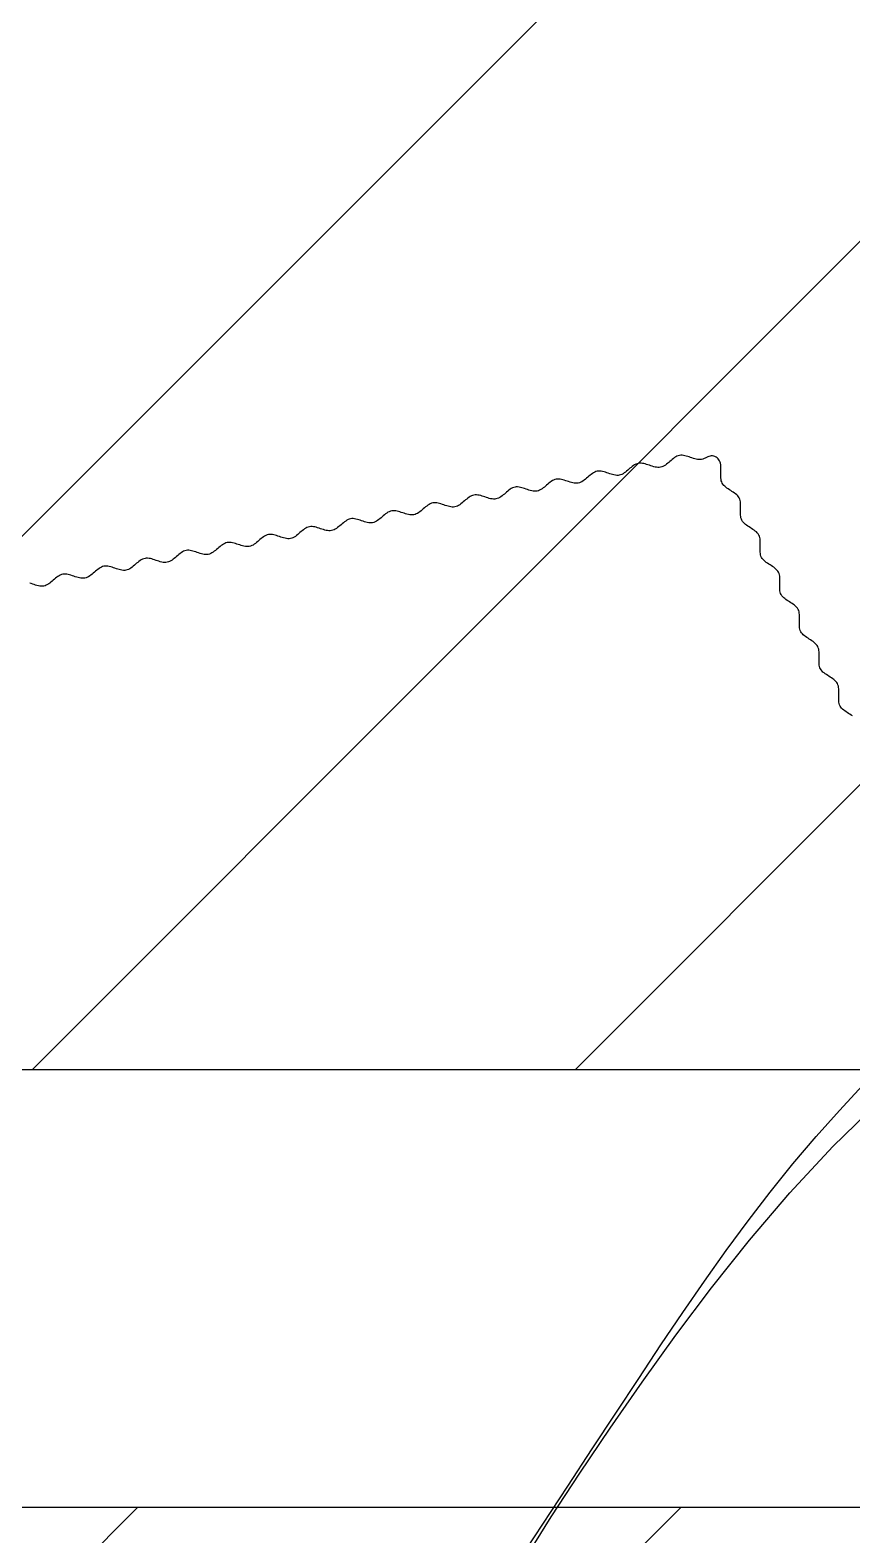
# Model space of a CAD drawing. Header units: metres. Extents: x 511779 to 512620, y 196282 to 196876.
# Drawn here: x 512543.905 to 512546.58, y 196392.411 to 196397.307 of the extents above; entities that cross this region are included whole.
import ezdxf

# ---------------------------------------------------------------- set-up
doc = ezdxf.new("R2010")
doc.units = ezdxf.units.M
doc.header["$MEASUREMENT"] = 0
doc.layers.get('0').update_dxf_attribs({"linetype": 'CONTINUOUS'})
for name, color, linetype in [('GRID', 7, 'CONTINUOUS'), ('KOP', 7, 'CONTINUOUS'), ('sungai', 45, 'CONTINUOUS')]:
    doc.layers.add(name, color=color, linetype=linetype)

msp = doc.modelspace()

# ---------------------------------------------------------------- hatches: boundary and pattern name
at = {"layer": 'KOP', "ltscale": 0.5}
h = msp.add_hatch(dxfattribs=at)
h.set_pattern_fill('ANSI31', color=1, scale=10, style=0)
h.set_pattern_definition([(45, (71.48764642782044, 0), (-0.8838834764831843, 0.8838834764831844), [])])
edge = h.paths.add_edge_path(flags=16)
edge.add_arc((512532.4233124773, 196433.4780518642), 3.056957776629637, 0, 360)
h.paths.add_polyline_path([(512523.8584816162, 196440.9503800698), (512543.8084816162, 196440.9503800698), (512543.8084816162, 196423.8503800698), (512523.8584816162, 196423.8503800698)])
h.paths.add_polyline_path([(512542.3834816162, 196440.9503800698), (512562.3334816162, 196440.9503800698), (512562.3334816162, 196423.8503800698), (512542.3834816162, 196423.8503800698)])
edge = h.paths.add_edge_path(flags=16)
edge.add_arc((512551.9547556879, 196433.4780518642), 3.056957776629637, 0, 360)
h.paths.add_polyline_path([(512560.9084816162, 196440.9503800698), (512580.8584816162, 196440.9503800698), (512580.8584816162, 196423.8503800698), (512560.9084816162, 196423.8503800698)])
edge = h.paths.add_edge_path(flags=16)
edge.add_arc((512570.1256127321, 196433.4780518642), 3.056957776629637, 0, 360)
h.paths.add_polyline_path([(512579.4334816162, 196425.2753800698), (512599.3834816162, 196425.2753800698), (512599.3834816162, 196408.1753800698), (512579.4334816162, 196408.1753800698)])
edge = h.paths.add_edge_path(flags=16)
edge.add_arc((512589.1438301366, 196417.6648362418), 3.056957776629637, 0, 360)
h.paths.add_polyline_path([(512560.9084816162, 196425.2753800698), (512580.8584816162, 196425.2753800698), (512580.8584816162, 196408.1753800698), (512560.9084816162, 196408.1753800698)])
h.paths.add_polyline_path([(512542.3834816162, 196425.2753800698), (512562.3334816162, 196425.2753800698), (512562.3334816162, 196408.1753800698), (512542.3834816162, 196408.1753800698)])
h.paths.add_polyline_path([(512523.8584816162, 196425.2753800698), (512543.8084816162, 196425.2753800698), (512543.8084816162, 196408.1753800698), (512523.8584816162, 196408.1753800698)])
h.paths.add_polyline_path([(512505.3334816162, 196425.2753800698), (512525.2834816162, 196425.2753800698), (512525.2834816162, 196408.1753800698), (512505.3334816162, 196408.1753800698)])
h.paths.add_polyline_path([(512523.8584816162, 196409.6003800698), (512543.8084816162, 196409.6003800698), (512543.8084816162, 196392.5003800698), (512523.8584816162, 196392.5003800698)])
h.paths.add_polyline_path([(512505.3334816162, 196409.6003800698), (512525.2834816162, 196409.6003800698), (512525.2834816162, 196392.5003800698), (512505.3334816162, 196392.5003800698)])
h.paths.add_polyline_path([(512542.3834816162, 196409.6003800698), (512562.3334816162, 196409.6003800698), (512562.3334816162, 196392.5003800698), (512542.3834816162, 196392.5003800698)])
h.paths.add_polyline_path([(512560.9084816162, 196409.6003800698), (512580.8584816162, 196409.6003800698), (512580.8584816162, 196392.5003800698), (512560.9084816162, 196392.5003800698)])
h.paths.add_polyline_path([(512579.4334816162, 196409.6003800698), (512599.3834816162, 196409.6003800698), (512599.3834816162, 196392.5003800698), (512579.4334816162, 196392.5003800698)])
h.paths.add_polyline_path([(512597.9584816162, 196393.9253800698), (512617.9084816162, 196393.9253800698), (512617.9084816162, 196376.8253800698), (512597.9584816162, 196376.8253800698)])
h.paths.add_polyline_path([(512579.4334816162, 196393.9253800698), (512599.3834816162, 196393.9253800698), (512599.3834816162, 196376.8253800698), (512579.4334816162, 196376.8253800698)])
h.paths.add_polyline_path([(512560.9084816162, 196393.9253800698), (512580.8584816162, 196393.9253800698), (512580.8584816162, 196376.8253800698), (512560.9084816162, 196376.8253800698)])
h.paths.add_polyline_path([(512542.3834816162, 196393.9253800698), (512562.3334816162, 196393.9253800698), (512562.3334816162, 196376.8253800698), (512542.3834816162, 196376.8253800698)])
h.paths.add_polyline_path([(512523.8584816162, 196393.9253800698), (512543.8084816162, 196393.9253800698), (512543.8084816162, 196376.8253800698), (512523.8584816162, 196376.8253800698)])
edge = h.paths.add_edge_path(flags=16)
edge.add_arc((512571.015476445, 196385.1874459698), 3.056957776629637, 0, 360)
edge = h.paths.add_edge_path(flags=16)
edge.add_arc((512551.7902022585, 196384.4810332218), 3.056957776629637, 0, 360)
edge = h.paths.add_edge_path(flags=16)
edge.add_arc((512532.9876566586, 196384.4810332218), 3.056957776629637, 0, 360)
edge = h.paths.add_edge_path(flags=16)
edge.add_arc((512533.8991902632, 196400.4207571687), 3.056957776629637, 0, 360)
edge = h.paths.add_edge_path(flags=16)
edge.add_arc((512514.3970986343, 196399.6911002335), 3.056957776629637, 0, 360)
edge = h.paths.add_edge_path(flags=16)
edge.add_arc((512515.1553478268, 196416.9260769553), 3.056957776629637, 0, 360)
edge = h.paths.add_edge_path(flags=16)
edge.add_arc((512533.5705415693, 196417.021041805), 3.056957776629637, 0, 360)
edge = h.paths.add_edge_path(flags=16)
edge.add_arc((512552.1483038872, 196417.1058428977), 3.056957776629637, 0, 360)
edge = h.paths.add_edge_path(flags=16)
edge.add_arc((512552.9491663512, 196400.5564671168), 3.056957776629637, 0, 360)
edge = h.paths.add_edge_path(flags=16)
edge.add_arc((512570.3513969104, 196400.5564671168), 3.056957776629637, 0, 360)
edge = h.paths.add_edge_path(flags=16)
edge.add_arc((512570.2938623375, 196416.8525121193), 3.056957776629637, 0, 360)
edge = h.paths.add_edge_path(flags=16)
edge.add_arc((512589.2652339239, 196401.2037743192), 3.056957776629637, 0, 360)
edge = h.paths.add_edge_path(flags=16)
edge.add_arc((512589.7984543237, 196384.8210215771), 3.056957776629637, 0, 360)
edge = h.paths.add_edge_path(flags=16)
edge.add_arc((512608.2133144493, 196384.9435886213), 3.056957776629637, 0, 360)

# ---------------------------------------------------------------- linework, layer by layer
at = {"color": 5, "linetype": 'Continuous', "lineweight": -3}
for points in [[(512542.3834816162, 196409.6003800698), (512562.3334816162, 196409.6003800698), (512562.3334816162, 196392.5003800698), (512542.3834816162, 196392.5003800698)], [(512542.3834816162, 196393.9253800698), (512562.3334816162, 196393.9253800698), (512562.3334816162, 196376.8253800698), (512542.3834816162, 196376.8253800698)]]:
    msp.add_lwpolyline(points, close=True, dxfattribs=at)
at = {"layer": 'GRID', "color": 42, "ltscale": 30}
msp.add_lwpolyline([(512545.513861425, 196392.330073124), (512545.6011969213, 196392.4695883623), (512545.6941044527, 196392.6124473755), (512545.7925874231, 196392.7586537167), (512545.8966492362, 196392.9082109395), (512546.0064317176, 196393.0608664544), (512546.1226303787, 196393.2153431006), (512546.2460791529, 196393.3701075743), (512546.3776119731, 196393.5236265719), (512546.5180627727, 196393.6743667898), (512546.6682654849, 196393.820794924)], dxfattribs=at)
at = {"layer": 'sungai', "color": 43, "lineweight": -3, "ltscale": 30}
msp.add_lwpolyline([(512546.5812471556, 196395.0755720056), (512546.577284739, 196395.078307417), (512546.5731860748, 196395.0809707389), (512546.5690192725, 196395.083598043), (512546.5648524432, 196395.0862253978), (512546.5607537057, 196395.0888888581), (512546.5567911802, 196395.0916244756), (512546.553032987, 196395.0944683017), (512546.5495472462, 196395.0974563881), (512546.5464020783, 196395.1006247861), (512546.5436656035, 196395.1040095475), (512546.5414059421, 196395.1076467237), (512546.5396685084, 196395.1115603479), (512546.5384078915, 196395.1157263801), (512546.5375559749, 196395.1201087622), (512546.537044642, 196395.1246714357), (512546.5368057758, 196395.1293783424), (512546.5367712597, 196395.134193424), (512546.5368729772, 196395.1390806221), (512546.5370428113, 196395.1440038786), (512546.537212646, 196395.1489271339), (512546.5373143677, 196395.1538143242), (512546.5372798629, 196395.1586293844), (512546.5370410188, 196395.1633362494), (512546.5365297222, 196395.1678988543), (512546.5356778598, 196395.1722811339), (512546.5344173186, 196395.1764470231), (512546.5326799856, 196395.1803604571), (512546.5304204511, 196395.1839973935), (512546.5276841212, 196395.1873818812), (512546.5245391052, 196395.1905499922), (512546.5210535129, 196395.1935377982), (512546.5172954537, 196395.1963813711), (512546.5133330372, 196395.1991167825), (512546.5092343731, 196395.2017801044), (512546.5050675707, 196395.2044074085), (512546.5009007415, 196395.2070347633), (512546.4968020039, 196395.2096982236), (512546.4928394784, 196395.2124338411), (512546.4890812851, 196395.2152776673), (512546.4855955444, 196395.2182657536), (512546.4824503765, 196395.2214341516), (512546.4797139017, 196395.224818913), (512546.4774542404, 196395.2284560892), (512546.4757168065, 196395.2323697133), (512546.4744561897, 196395.2365357456), (512546.4736042731, 196395.2409181276), (512546.4730929401, 196395.2454808012), (512546.472854074, 196395.2501877079), (512546.4728195579, 196395.2550027895), (512546.4729212753, 196395.2598899876), (512546.4730911095, 196395.2648132441), (512546.4732609441, 196395.2697364994), (512546.4733626658, 196395.2746236897), (512546.4733281611, 196395.2794387499), (512546.473089317, 196395.2841456149), (512546.4725780204, 196395.2887082198), (512546.471726158, 196395.2930904994), (512546.4704656169, 196395.2972563887), (512546.4687282838, 196395.3011698226), (512546.4664687493, 196395.304806759), (512546.4637324194, 196395.3081912468), (512546.4605874034, 196395.3113593577), (512546.4571018111, 196395.3143471637), (512546.4533437519, 196395.3171907366), (512546.4493813354, 196395.319926148), (512546.4452826713, 196395.3225894699), (512546.4411158689, 196395.325216774), (512546.4369490396, 196395.3278441288), (512546.4328503022, 196395.3305075891), (512546.4288877766, 196395.3332432066), (512546.4251295833, 196395.3360870327), (512546.4216438426, 196395.3390751191), (512546.4184986746, 196395.3422435171), (512546.4157621998, 196395.3456282785), (512546.4135025385, 196395.3492654547), (512546.4117651047, 196395.3531790789), (512546.4105044879, 196395.3573451111), (512546.4096525714, 196395.3617274932), (512546.4091412383, 196395.3662901667), (512546.4089023722, 196395.3709970734), (512546.4088678561, 196395.3758121549), (512546.4089695736, 196395.3806993531), (512546.4091394077, 196395.3856226096), (512546.4093092424, 196395.3905458649), (512546.409410964, 196395.3954330552), (512546.4093764593, 196395.4002481154), (512546.4091376151, 196395.4049549804), (512546.4086263185, 196395.4095175853), (512546.4077744561, 196395.4138998649), (512546.406513915, 196395.4180657541), (512546.4047765819, 196395.4219791881), (512546.4025170475, 196395.4256161245), (512546.3997807175, 196395.4290006122), (512546.3966357016, 196395.4321687232), (512546.3931501093, 196395.4351565292), (512546.3893920501, 196395.438000102), (512546.3854296336, 196395.4407355135), (512546.3813309694, 196395.4433988354), (512546.377164167, 196395.4460261395), (512546.3729973378, 196395.4486534943), (512546.3688986003, 196395.4513169547), (512546.3649360748, 196395.4540525721), (512546.3611778815, 196395.4568963982), (512546.3576921407, 196395.4598844845), (512546.3545469729, 196395.4630528826), (512546.351810498, 196395.4664376439), (512546.3495508367, 196395.4700748201), (512546.3478134029, 196395.4739884443), (512546.3465527861, 196395.4781544766), (512546.3457008695, 196395.4825368586), (512546.3451895365, 196395.4870995322), (512546.3449506703, 196395.4918064389), (512546.3449161543, 196395.4966215205), (512546.3450178717, 196395.5015087186), (512546.3451877059, 196395.5064319751), (512546.3453575405, 196395.5113552304), (512546.3454592622, 196395.5162424207), (512546.3454247575, 196395.5210574809), (512546.3451859134, 196395.5257643459), (512546.3446746167, 196395.5303269507), (512546.3438227544, 196395.5347092304), (512546.3425622132, 196395.5388751196), (512546.3408248802, 196395.5427885536), (512546.3385653457, 196395.54642549), (512546.3358290157, 196395.5498099777), (512546.3326839998, 196395.5529780887), (512546.3291984075, 196395.5559658947), (512546.3254403482, 196395.5588094675), (512546.3214779319, 196395.561544879), (512546.3173792676, 196395.5642082009), (512546.3132124652, 196395.566835505), (512546.309045636, 196395.5694628597), (512546.3049468985, 196395.5721263201), (512546.3009843729, 196395.5748619376), (512546.2972261797, 196395.5777057637), (512546.2937404389, 196395.5806938501), (512546.290595271, 196395.5838622482), (512546.2878587962, 196395.5872470094), (512546.2855991349, 196395.5908841857), (512546.2838617011, 196395.5947978098), (512546.2826010842, 196395.5989638421), (512546.2817491677, 196395.6033462241), (512546.2812378347, 196395.6079088977), (512546.2809989685, 196395.6126158044), (512546.2809644524, 196395.6174308859), (512546.2810661699, 196395.6223180841), (512546.281236004, 196395.6272413406), (512546.2814058387, 196395.6321645959), (512546.2815075603, 196395.6370517862), (512546.2814730557, 196395.6418668464), (512546.2812342116, 196395.6465737114), (512546.2807229149, 196395.6511363163), (512546.2798710526, 196395.6555185958), (512546.2786105113, 196395.6596844851), (512546.2768731783, 196395.6635979191), (512546.2746136439, 196395.6672348554), (512546.2718773138, 196395.6706193432), (512546.268732298, 196395.6737874542), (512546.2652467056, 196395.6767752602), (512546.2614886464, 196395.679618833), (512546.25752623, 196395.6823542445), (512546.2534275658, 196395.6850175663), (512546.2492607634, 196395.6876448705), (512546.2450939342, 196395.6902722253), (512546.2409951967, 196395.6929356857), (512546.2370326711, 196395.6956713031), (512546.2332744779, 196395.6985151292), (512546.2297887371, 196395.7015032155), (512546.2266435692, 196395.7046716136), (512546.2239070945, 196395.7080563749), (512546.2216474331, 196395.7116935511), (512546.2199099992, 196395.7156071753), (512546.2186493825, 196395.7197732076), (512546.2177974659, 196395.7241555896), (512546.2172861329, 196395.7287182632), (512546.2170472667, 196395.7334251699), (512546.2170127507, 196395.7382402514), (512546.217114468, 196395.7431274496), (512546.2172843022, 196395.7480507061), (512546.217454137, 196395.7529739614), (512546.2175558585, 196395.7578611517), (512546.2175213539, 196395.7626762119), (512546.2172825098, 196395.7673830769), (512546.216771213, 196395.7719456817), (512546.2159193507, 196395.7763279613), (512546.2146588096, 196395.7804938507), (512546.2129214765, 196395.7844072846), (512546.210661942, 196395.788044221), (512546.2079256121, 196395.7914287088), (512546.2047805963, 196395.7945968197), (512546.2012950038, 196395.7975846257), (512546.1975369446, 196395.8004281986), (512546.1935745282, 196395.80316361), (512546.1894758639, 196395.8058269319), (512546.1853090615, 196395.808454236), (512546.1811422323, 196395.8110815908), (512546.1770434949, 196395.8137450511), (512546.1730809693, 196395.8164806686), (512546.1693227761, 196395.8193244947), (512546.1658370353, 196395.8223125811), (512546.1626918673, 196395.8254809791), (512546.1599553926, 196395.8288657405), (512546.1576957313, 196395.8325029166), (512546.1559582975, 196395.8364165408), (512546.1546976806, 196395.8405825731), (512546.1538457641, 196395.8449649552), (512546.153334431, 196395.8495276287), (512546.1530955649, 196395.8542345354), (512546.1530610488, 196395.8590496169), (512546.1531627662, 196395.8639368151), (512546.1533326004, 196395.8688600716), (512546.1535024352, 196395.8737833269), (512546.1536041567, 196395.8786705172), (512546.1535696521, 196395.8834855774), (512546.1533308079, 196395.8881924424), (512546.1528195112, 196395.8927550472), (512546.151967649, 196395.8971373269), (512546.1507071077, 196395.9013032161), (512546.1489697747, 196395.9052166501), (512546.1467114405, 196395.9088383752), (512546.143983512, 196395.912116384), (512546.1408612999, 196395.9149954807), (512546.1374201152, 196395.9174204694), (512546.1337352686, 196395.9193361543), (512546.1298820709, 196395.9206873394), (512546.125935833, 196395.921418829), (512546.1219718655, 196395.9214754272), (512546.1180493073, 196395.9208389234), (512546.1141626085, 196395.9196390491), (512546.1102900475, 196395.9180425212), (512546.1064099022, 196395.9162160561), (512546.1025004511, 196395.9143263708), (512546.0985399721, 196395.9125401822), (512546.0945067436, 196395.9110242068), (512546.0903790437, 196395.9099451615), (512546.0861411914, 196395.9094294009), (512546.0818016701, 196395.9094418314), (512546.077375004, 196395.909906997), (512546.0728757171, 196395.9107494418), (512546.0683183335, 196395.9118937101), (512546.0637173775, 196395.913264346), (512546.0590873731, 196395.9147858935), (512546.0544428447, 196395.916382897), (512546.0497983175, 196395.9179799007), (512546.0451683219, 196395.91950145), (512546.0405673896, 196395.9208720904), (512546.0360100523, 196395.9220163675), (512546.0315108413, 196395.9228588271), (512546.0270842887, 196395.9233240145), (512546.0227449258, 196395.9233364754), (512546.0185072843, 196395.9228207554), (512546.0143810509, 196395.9217265513), (512546.0103565314, 196395.9201041649), (512546.0064191867, 196395.9180290491), (512546.0025544778, 196395.9155766569), (512545.9987478656, 196395.9128224412), (512545.9949848108, 196395.9098418551), (512545.9912507744, 196395.9067103515), (512545.9875312172, 196395.9035033835), (512545.9838116039, 196395.9002964046), (512545.9800774141, 196395.8971648715), (512545.9763141311, 196395.8941842415), (512545.9725072381, 196395.8914299718), (512545.9686422187, 196395.8889775198), (512545.964704556, 196395.8869023428), (512545.9606797335, 196395.885279898), (512545.9565532344, 196395.8841856428), (512545.9523153822, 196395.8836698823), (512545.947975861, 196395.8836823127), (512545.9435491948, 196395.8841474783), (512545.9390499079, 196395.8849899231), (512545.9344925243, 196395.8861341915), (512545.9298915683, 196395.8875048273), (512545.925261564, 196395.8890263749), (512545.9206170355, 196395.8906233783), (512545.9159725082, 196395.892220382), (512545.9113425127, 196395.8937419313), (512545.9067415803, 196395.8951125717), (512545.9021842429, 196395.8962568489), (512545.8976850321, 196395.8970993084), (512545.8932584795, 196395.8975644958), (512545.8889191165, 196395.8975769568), (512545.8846814752, 196395.8970612368), (512545.8805552417, 196395.8959670326), (512545.8765307221, 196395.8943446463), (512545.8725933775, 196395.8922695304), (512545.8687286686, 196395.8898171382), (512545.8649220563, 196395.8870629225), (512545.8611590016, 196395.8840823364), (512545.8574249651, 196395.8809508328), (512545.8537054079, 196395.8777438648), (512545.8499857946, 196395.8745368859), (512545.8462516048, 196395.8714053528), (512545.8424883218, 196395.8684247228), (512545.8386814289, 196395.8656704531), (512545.8348164094, 196395.8632180011), (512545.8308787468, 196395.8611428241), (512545.8268539243, 196395.8595203793), (512545.8227274252, 196395.8584261241), (512545.818489573, 196395.8579103636), (512545.8141500517, 196395.857922794), (512545.8097233856, 196395.8583879596), (512545.8052240987, 196395.8592304045), (512545.8006667151, 196395.8603746728), (512545.7960657591, 196395.8617453086), (512545.7914357548, 196395.8632668562), (512545.7867912263, 196395.8648638596), (512545.782146699, 196395.8664608633), (512545.7775167035, 196395.8679824126), (512545.7729157711, 196395.869353053), (512545.7683584337, 196395.8704973302), (512545.7638592229, 196395.8713397897), (512545.7594326703, 196395.8718049771), (512545.7550933074, 196395.8718174381), (512545.7508556659, 196395.8713017181), (512545.7467294324, 196395.870207514), (512545.742704913, 196395.8685851276), (512545.7387675683, 196395.8665100117), (512545.7349028594, 196395.8640576195), (512545.7310962471, 196395.8613034039), (512545.7273331924, 196395.8583228178), (512545.7235991558, 196395.8551913142), (512545.7198795988, 196395.8519843461), (512545.7161599854, 196395.8487773672), (512545.7124257956, 196395.8456458341), (512545.7086625125, 196395.8426652041), (512545.7048556198, 196395.8399109344), (512545.7009906002, 196395.8374584824), (512545.6970529376, 196395.8353833054), (512545.6930281151, 196395.8337608606), (512545.688901616, 196395.8326666054), (512545.6846637638, 196395.8321508449), (512545.6803242425, 196395.8321632753), (512545.6758975764, 196395.8326284409), (512545.6713982894, 196395.8334708858), (512545.6668409058, 196395.8346151541), (512545.6622399499, 196395.8359857899), (512545.6576099456, 196395.8375073375), (512545.6529654171, 196395.8391043409), (512545.6483208899, 196395.8407013446), (512545.6436908943, 196395.8422228939), (512545.6390899619, 196395.8435935343), (512545.6345326246, 196395.8447378115), (512545.6300334136, 196395.845580271), (512545.625606861, 196395.8460454585), (512545.6212674982, 196395.8460579194), (512545.6170298567, 196395.8455421994), (512545.6129036232, 196395.8444479953), (512545.6088791038, 196395.8428256089), (512545.6049417591, 196395.8407504931), (512545.6010770503, 196395.8382981008), (512545.5972704379, 196395.8355438852), (512545.5935073831, 196395.8325632991), (512545.5897733467, 196395.8294317955), (512545.5860537895, 196395.8262248274), (512545.5823341762, 196395.8230178485), (512545.5785999864, 196395.8198863154), (512545.5748367034, 196395.8169056854), (512545.5710298105, 196395.8141514158), (512545.567164791, 196395.8116989637), (512545.5632271284, 196395.8096237867), (512545.5592023059, 196395.8080013419), (512545.5550758067, 196395.8069070867), (512545.5508379546, 196395.8063913262), (512545.5464984333, 196395.8064037566), (512545.5420717671, 196395.8068689223), (512545.5375724803, 196395.8077113671), (512545.5330150966, 196395.8088556354), (512545.5284141406, 196395.8102262712), (512545.5237841363, 196395.8117478189), (512545.5191396079, 196395.8133448223), (512545.5144950806, 196395.8149418259), (512545.509865085, 196395.8164633752), (512545.5052641528, 196395.8178340156), (512545.5007068153, 196395.8189782928), (512545.4962076044, 196395.8198207523), (512545.4917810518, 196395.8202859398), (512545.487441689, 196395.8202984007), (512545.4832040475, 196395.8197826807), (512545.479077814, 196395.8186884766), (512545.4750532946, 196395.8170660902), (512545.4711159499, 196395.8149909744), (512545.467251241, 196395.8125385821), (512545.4634446288, 196395.8097843665), (512545.4596815739, 196395.8068037804), (512545.4559475375, 196395.8036722768), (512545.4522279802, 196395.8004653087), (512545.4485083671, 196395.7972583299), (512545.4447741772, 196395.7941267968), (512545.4410108941, 196395.7911461668), (512545.4372040013, 196395.7883918971), (512545.4333389819, 196395.7859394451), (512545.4294013191, 196395.783864268), (512545.4253764966, 196395.7822418233), (512545.4212499975, 196395.7811475681), (512545.4170121454, 196395.7806318075), (512545.4126726242, 196395.7806442379), (512545.4082459579, 196395.7811094036), (512545.403746671, 196395.7819518484), (512545.3991892874, 196395.7830961167), (512545.3945883315, 196395.7844667526), (512545.3899583271, 196395.7859883002), (512545.3853137986, 196395.7875853036), (512545.3806692714, 196395.7891823073), (512545.3760392758, 196395.7907038565), (512545.3714383435, 196395.7920744969), (512545.3668810061, 196395.7932187742), (512545.3623817952, 196395.7940612336), (512545.3579552426, 196395.7945264211), (512545.3536158797, 196395.794538882), (512545.3493782383, 196395.794023162), (512545.3452520049, 196395.7929289579), (512545.3412274853, 196395.7913065715), (512545.3372901407, 196395.7892314557), (512545.3334254317, 196395.7867790635), (512545.3296188195, 196395.7840248478), (512545.3258557647, 196395.7810442617), (512545.3221217283, 196395.7779127581), (512545.3184021711, 196395.77470579), (512545.3146825578, 196395.7714988112), (512545.310948368, 196395.7683672781), (512545.3071850849, 196395.7653866481), (512545.3033781921, 196395.7626323784), (512545.2995131725, 196395.7601799264), (512545.2955755099, 196395.7581047494), (512545.2915506874, 196395.7564823046), (512545.2874241883, 196395.7553880494), (512545.2831863361, 196395.7548722888), (512545.2788468148, 196395.7548847192), (512545.2744201488, 196395.7553498849), (512545.2699208618, 196395.7561923297), (512545.2653634782, 196395.757336598), (512545.2607625222, 196395.7587072339), (512545.2561325179, 196395.7602287815), (512545.2514879894, 196395.7618257849), (512545.2468434622, 196395.7634227886), (512545.2422134666, 196395.7649443378), (512545.2376125343, 196395.7663149783), (512545.2330551969, 196395.7674592555), (512545.2285559861, 196395.768301715), (512545.2241294333, 196395.7687669024), (512545.2197900706, 196395.7687793633), (512545.215552429, 196395.7682636434), (512545.2114261956, 196395.7671694393), (512545.2074016762, 196395.7655470528), (512545.2034643314, 196395.763471937), (512545.1995996226, 196395.7610195448), (512545.1957930103, 196395.7582653292), (512545.1920299554, 196395.755284743), (512545.188295919, 196395.7521532395), (512545.1845763619, 196395.7489462714), (512545.1808567485, 196395.7457392925), (512545.1771225588, 196395.7426077594), (512545.1733592757, 196395.7396271294), (512545.1695523828, 196395.7368728597), (512545.1656873634, 196395.7344204077), (512545.1617497007, 196395.7323452307), (512545.1577248782, 196395.7307227859), (512545.1535983792, 196395.7296285307), (512545.1493605269, 196395.7291127702), (512545.1450210057, 196395.7291252006), (512545.1405943395, 196395.7295903662), (512545.1360950526, 196395.730432811), (512545.131537669, 196395.7315770793), (512545.126936713, 196395.7329477152), (512545.1223067087, 196395.7344692628), (512545.1176621802, 196395.7360662662), (512545.1130176531, 196395.7376632699), (512545.1083876574, 196395.7391848192), (512545.1037867251, 196395.7405554596), (512545.0992293878, 196395.7416997368), (512545.0947301768, 196395.7425421963), (512545.0903036242, 196395.7430073837), (512545.0859642613, 196395.7430198446), (512545.0817266199, 196395.7425041247), (512545.0776003864, 196395.7414099206), (512545.0735758669, 196395.7397875342), (512545.0696385222, 196395.7377124183), (512545.0657738133, 196395.7352600261), (512545.0619672011, 196395.7325058105), (512545.0582041463, 196395.7295252243), (512545.0544701099, 196395.7263937208), (512545.0507505527, 196395.7231867527), (512545.0470309394, 196395.7199797738), (512545.0432967496, 196395.7168482407), (512545.0395334666, 196395.7138676107), (512545.0357265736, 196395.711113341), (512545.0318615542, 196395.708660889), (512545.0279238916, 196395.706585712), (512545.023899069, 196395.7049632672), (512545.0197725699, 196395.703869012), (512545.0155347177, 196395.7033532515), (512545.0111951965, 196395.7033656819), (512545.0067685303, 196395.7038308475), (512545.0022692434, 196395.7046732923), (512544.9977118598, 196395.7058175606), (512544.9931109038, 196395.7071881965), (512544.9884808995, 196395.7087097441), (512544.983836371, 196395.7103067476), (512544.9791918437, 196395.7119037512), (512544.9745618482, 196395.7134253005), (512544.9699609159, 196395.7147959409), (512544.9654035784, 196395.7159402181), (512544.9609043676, 196395.7167826776), (512544.956477815, 196395.717247865), (512544.952138452, 196395.717260326), (512544.9479008107, 196395.716744606), (512544.9437745772, 196395.7156504019), (512544.9397500576, 196395.7140280155), (512544.9358127131, 196395.7119528996), (512544.9319480041, 196395.7095005074), (512544.9281413918, 196395.7067462918), (512544.9243783371, 196395.7037657057), (512544.9206443006, 196395.7006342021), (512544.9169247434, 196395.697427234), (512544.9132051301, 196395.6942202552), (512544.9094709403, 196395.691088722), (512544.9057076573, 196395.688108092), (512544.9019007644, 196395.6853538224), (512544.898035745, 196395.6829013704), (512544.8940980823, 196395.6808261933), (512544.8900732598, 196395.6792037486), (512544.8859467607, 196395.6781094934), (512544.8817089085, 196395.6775937328), (512544.8773693872, 196395.6776061632), (512544.8729427211, 196395.6780713288), (512544.8684434341, 196395.6789137737), (512544.8638860506, 196395.680058042), (512544.8592850946, 196395.6814286779), (512544.8546550903, 196395.6829502254), (512544.8500105618, 196395.6845472289), (512544.8453660345, 196395.6861442326), (512544.840736039, 196395.6876657818), (512544.8361351066, 196395.6890364222), (512544.8315777692, 196395.6901806994), (512544.8270785584, 196395.6910231589), (512544.8226520058, 196395.6914883464), (512544.8183126429, 196395.6915008073), (512544.8140750013, 196395.6909850873), (512544.8099487679, 196395.6898908832), (512544.8059242485, 196395.6882684968), (512544.8019869038, 196395.686193381), (512544.7981221949, 196395.6837409887), (512544.7943155826, 196395.6809867731), (512544.7905525279, 196395.678006187), (512544.7868184914, 196395.6748746834), (512544.7830989343, 196395.6716677153), (512544.7793793209, 196395.6684607365), (512544.7756451311, 196395.6653292034), (512544.771881848, 196395.6623485733), (512544.7680749553, 196395.6595943037), (512544.7642099357, 196395.6571418517), (512544.7602722731, 196395.6550666746), (512544.7562474505, 196395.6534442299), (512544.7521209515, 196395.6523499747), (512544.7478830993, 196395.6518342141), (512544.743543578, 196395.6518466445), (512544.739116912, 196395.6523118101), (512544.7346176249, 196395.653154255), (512544.7300602414, 196395.6542985233), (512544.7254592853, 196395.6556691592), (512544.7208292811, 196395.6571907067), (512544.7161847526, 196395.6587877102), (512544.7115402254, 196395.6603847139), (512544.7069102298, 196395.6619062631), (512544.7023092975, 196395.6632769036), (512544.6977519601, 196395.6644211807), (512544.6932527492, 196395.6652636403), (512544.6888261965, 196395.6657288277), (512544.6844868336, 196395.6657412886), (512544.6802491922, 196395.6652255686), (512544.6761229587, 196395.6641313646), (512544.6720984393, 196395.6625089781), (512544.6681610946, 196395.6604338623), (512544.6642963858, 196395.6579814701), (512544.6604897734, 196395.6552272544), (512544.6567267186, 196395.6522466683), (512544.6529926822, 196395.6491151647), (512544.649273125, 196395.6459081966), (512544.6455535117, 196395.6427012178), (512544.6418193219, 196395.6395696847), (512544.6380560389, 196395.6365890546), (512544.634249146, 196395.633834785), (512544.6303841266, 196395.631382333), (512544.6264464639, 196395.6293071559), (512544.6224216414, 196395.6276847112), (512544.6182951423, 196395.626590456), (512544.6140572901, 196395.6260746954), (512544.6097177688, 196395.6260871259), (512544.6052911026, 196395.6265522914), (512544.6007918157, 196395.6273947363), (512544.5962344321, 196395.6285390046), (512544.5916334761, 196395.6299096405), (512544.5870034718, 196395.631431188), (512544.5823589434, 196395.6330281915), (512544.5777144161, 196395.6346251952), (512544.5730844205, 196395.6361467445), (512544.5684834883, 196395.6375173849), (512544.5639261508, 196395.638661662), (512544.5594269399, 196395.6395041216), (512544.5550003873, 196395.639969309), (512544.5506610244, 196395.6399817699), (512544.546423383, 196395.6394660499), (512544.5422971495, 196395.6383718459), (512544.5382726301, 196395.6367494594), (512544.5343352854, 196395.6346743436), (512544.5304705765, 196395.6322219514), (512544.5266639643, 196395.6294677357), (512544.5229009094, 196395.6264871496), (512544.519166873, 196395.623355646), (512544.5154473158, 196395.620148678), (512544.5117277026, 196395.6169416991), (512544.5079935127, 196395.613810166), (512544.5042302296, 196395.610829536), (512544.5004233368, 196395.6080752663), (512544.4965583174, 196395.6056228143), (512544.4926206546, 196395.6035476372), (512544.4885958321, 196395.6019251925), (512544.484469333, 196395.6008309373), (512544.4802314809, 196395.6003151768), (512544.4758919596, 196395.6003276072), (512544.4714652934, 196395.6007927728), (512544.4669660064, 196395.6016352176), (512544.4624086229, 196395.602779486), (512544.4578076669, 196395.6041501218), (512544.4531776626, 196395.6056716694), (512544.4485331341, 196395.6072686728), (512544.4438886069, 196395.6088656765), (512544.4392586113, 196395.6103872258), (512544.4346576791, 196395.6117578662), (512544.4301003416, 196395.6129021434), (512544.4256011308, 196395.6137446029), (512544.4211745781, 196395.6142097903), (512544.4168352152, 196395.6142222513), (512544.4125975738, 196395.6137065313), (512544.4084713404, 196395.6126123272), (512544.4044468208, 196395.6109899407), (512544.4005094763, 196395.6089148249), (512544.3966447673, 196395.6064624327), (512544.392838155, 196395.603708217), (512544.3890751002, 196395.600727631), (512544.3853410638, 196395.5975961273), (512544.3816215066, 196395.5943891593), (512544.3779018933, 196395.5911821804), (512544.3741677035, 196395.5880506473), (512544.3704044204, 196395.5850700173), (512544.3665975276, 196395.5823157476), (512544.362732508, 196395.5798632956), (512544.3587948454, 196395.5777881186), (512544.3547700229, 196395.5761656738), (512544.3506435239, 196395.5750714186), (512544.3464056716, 196395.5745556581), (512544.3420661503, 196395.5745680885), (512544.3376394843, 196395.5750332541), (512544.3331401972, 196395.575875699), (512544.3285828137, 196395.5770199673), (512544.3239818577, 196395.5783906031), (512544.3193518534, 196395.5799121507), (512544.3147073249, 196395.5815091541), (512544.3100627977, 196395.5831061578), (512544.3054328021, 196395.5846277071), (512544.3008318698, 196395.5859983475), (512544.2962745324, 196395.5871426247), (512544.2917753216, 196395.5879850842), (512544.2873487688, 196395.5884502716), (512544.283009406, 196395.5884627326), (512544.2787717645, 196395.5879470126), (512544.2746455311, 196395.5868528085), (512544.2706210117, 196395.585230422), (512544.2666836669, 196395.5831553062), (512544.2628189581, 196395.580702914), (512544.2590123457, 196395.5779486983), (512544.255249291, 196395.5749681123), (512544.2515152546, 196395.5718366087), (512544.2477956974, 196395.5686296406), (512544.2440760841, 196395.5654226617), (512544.2403418943, 196395.5622911286), (512544.2365786112, 196395.5593104986), (512544.2327717184, 196395.556556229), (512544.2289066989, 196395.554103777), (512544.2249690362, 196395.5520285999), (512544.2209442137, 196395.5504061551), (512544.2168177147, 196395.5493118999), (512544.2125798624, 196395.5487961394), (512544.2082403412, 196395.5488085698), (512544.203813675, 196395.5492737354), (512544.199314388, 196395.5501161803), (512544.1947570046, 196395.5512604486), (512544.1901560485, 196395.5526310844), (512544.1855260442, 196395.554152632), (512544.1808815157, 196395.5557496354), (512544.1762369885, 196395.5573466391), (512544.171606993, 196395.5588681884), (512544.1670060607, 196395.5602388288), (512544.1624487232, 196395.561383106), (512544.1579495124, 196395.5622255655), (512544.1535229597, 196395.562690753), (512544.1491835967, 196395.5627032139), (512544.1449459554, 196395.5621874939), (512544.1408197219, 196395.5610932898), (512544.1367952024, 196395.5594709033), (512544.1328578577, 196395.5573957876), (512544.1289931489, 196395.5549433953), (512544.1251865366, 196395.5521891797), (512544.1214234818, 196395.5492085936), (512544.1176894454, 196395.54607709), (512544.1139698882, 196395.5428701219), (512544.1102502749, 196395.539663143), (512544.1065160851, 196395.5365316099), (512544.1027528021, 196395.5335509799), (512544.0989459091, 196395.5307967103), (512544.0950808897, 196395.5283442583), (512544.0911432271, 196395.5262690812), (512544.0871184045, 196395.5246466364), (512544.0829919055, 196395.5235523812), (512544.0787540532, 196395.5230366207), (512544.074414532, 196395.5230490511), (512544.0699878658, 196395.5235142167), (512544.0654885789, 196395.5243566616), (512544.0609311953, 196395.5255009299), (512544.0563302393, 196395.5268715658), (512544.051700235, 196395.5283931133), (512544.0470557066, 196395.5299901167), (512544.0424111792, 196395.5315871204), (512544.0377811837, 196395.5331086697), (512544.0331802514, 196395.5344793102), (512544.0286229139, 196395.5356235873), (512544.0241237031, 196395.5364660468), (512544.0196971505, 196395.5369312343), (512544.0153577875, 196395.5369436952), (512544.0111201462, 196395.5364279752), (512544.0069939127, 196395.5353337711), (512544.0029693932, 196395.5337113847), (512543.9990320486, 196395.5316362689), (512543.9951673396, 196395.5291838766), (512543.9913607273, 196395.526429661), (512543.9875976726, 196395.5234490749), (512543.9838636361, 196395.5203175713), (512543.980144079, 196395.5171106033), (512543.9764244657, 196395.5139036244), (512543.9726902758, 196395.5107720913), (512543.9689269928, 196395.5077914612), (512543.9651201, 196395.5050371916), (512543.9612550805, 196395.5025847396), (512543.9573174178, 196395.5005095625), (512543.9532925953, 196395.4988871177), (512543.9491660962, 196395.4977928625), (512543.944928244, 196395.497277102), (512543.9405887228, 196395.4972895324), (512543.9361620566, 196395.497754698), (512543.9316627696, 196395.4985971429), (512543.9271053861, 196395.4997414112), (512543.9225044301, 196395.5011120471), (512543.9178744258, 196395.5026335947), (512543.9132298973, 196395.5042305981), (512543.9085853701, 196395.5058276017), (512543.9039553745, 196395.507349151)], dxfattribs=at)
at = {"layer": 'sungai', "color": 43, "ltscale": 30}
msp.add_lwpolyline([(512545.4923908287, 196392.3222732726), (512545.5735872556, 196392.4465070353), (512545.6548013655, 196392.5698582542), (512545.734452165, 196392.6906079848), (512545.8113264419, 196392.8073686117), (512545.8856821109, 196392.9200778378), (512545.9581448682, 196393.0290046956), (512546.02934041, 196393.1344182173), (512546.0998944328, 196393.2365874354), (512546.1704326324, 196393.3357813821), (512546.2415807056, 196393.4322690898), (512546.3139643484, 196393.5263195909), (512546.3879953435, 196393.6180365085), (512546.4632298189, 196393.7068618285), (512546.5390099892, 196393.7920721277), (512546.6146780687, 196393.872943983)], dxfattribs=at)

doc.saveas('drawing.dxf')
